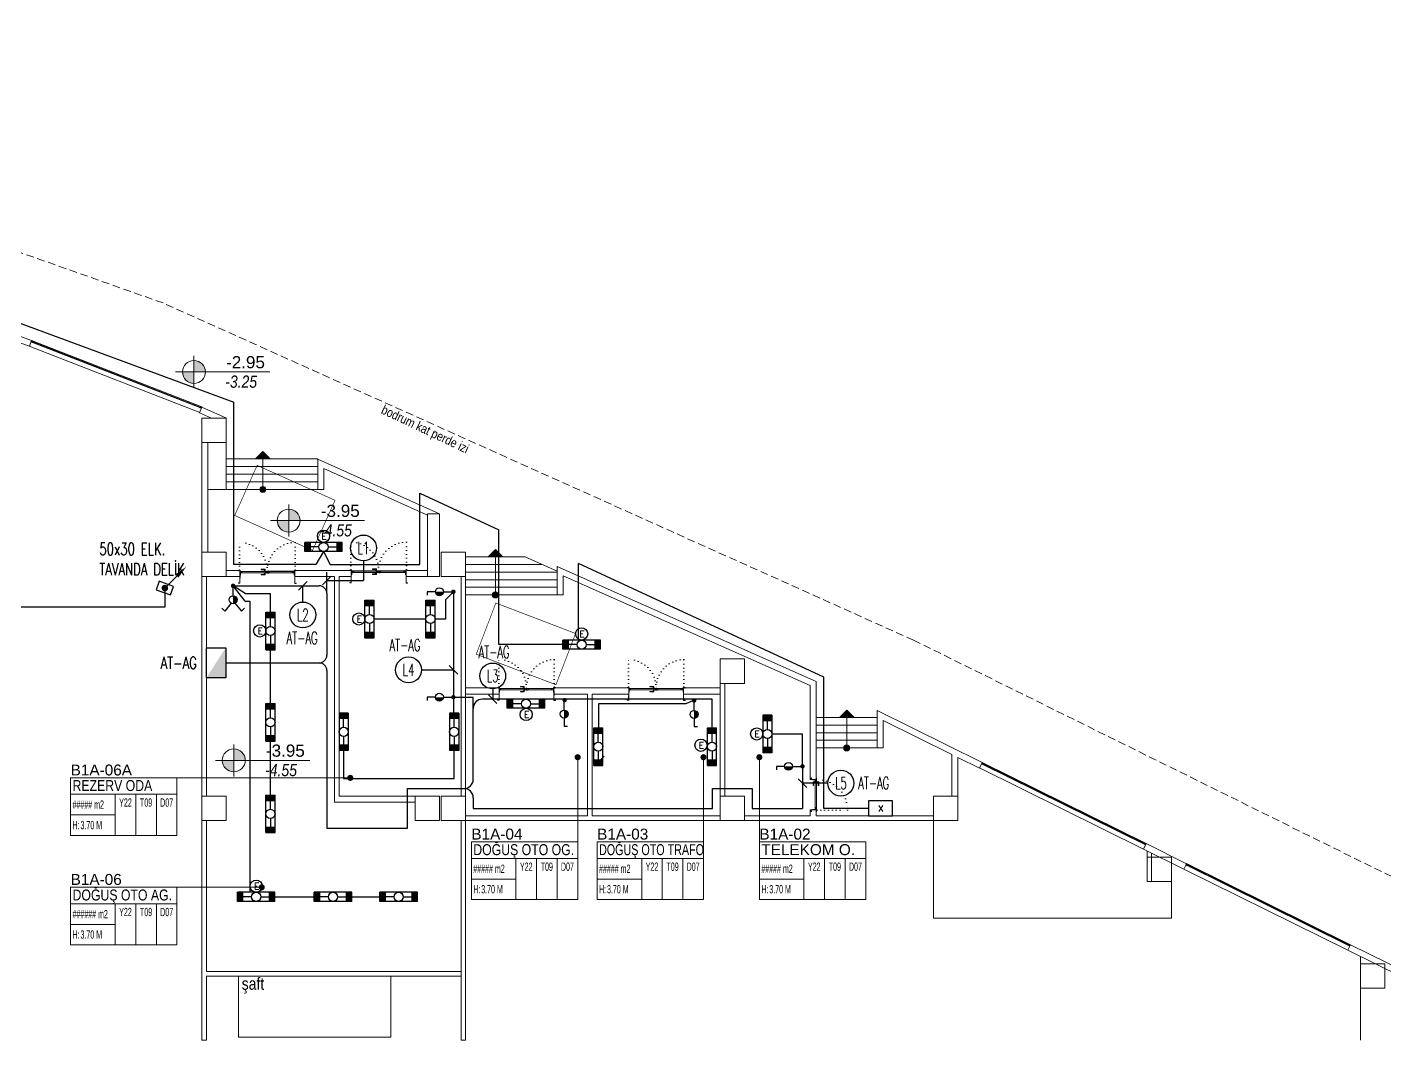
# Model space of a CAD drawing. Header units: metres. Extents: x -13316 to 152404, y -3899 to 30226.
# Drawn here: x 90487 to 94940, y 4401 to 7722 of the extents above; entities that cross this region are included whole.
import ezdxf
from ezdxf.enums import TextEntityAlignment as Align

# ---------------------------------------------------------------- set-up
doc = ezdxf.new("R2010")
doc.units = ezdxf.units.M
doc.header["$LTSCALE"] = 100
doc.header["$MEASUREMENT"] = 0
doc.header["$PDMODE"] = 1
doc.linetypes.add('DOT2', pattern=[0.125, 0, -0.125])
doc.linetypes.add('HIDDEN', pattern=[0.375, 0.25, -0.125])
doc.layers.get('0').update_dxf_attribs({"color": 9, "lineweight": 9})
for name, color, linetype, lineweight in [('00', 9, 'Continuous', 9), ('01', 9, 'Continuous', 9), ('06B', 9, 'Continuous', 9), ('06C', 9, 'Continuous', 9), ('06D', 9, 'Continuous', 9), ('10', 9, 'Continuous', 9), ('11', 9, 'Continuous', 9), ('15', 9, 'Continuous', 9), ('19', 9, 'Continuous', 9), ('20', 9, 'DOT2', 9), ('21', 9, 'Continuous', 9), ('21_mahal200', 9, 'Continuous', 9), ('E-2x36 W SIVAÜSTÜ FLUORESAN ARMATÜR (ETANŞ)', 7, 'Continuous', 30), ('E-ACİL AYDINLATMA KİTİ', 7, 'Continuous', 30), ('E-ANAHTAR (ETANŞ)', 7, 'Continuous', 30), ('E-AYDINLATMA VE PRİZ PANOSU', 7, 'Continuous', 30), ('E-AŞAĞI İNEN HAT', 7, 'Continuous', 30), ('E-E TİPİ HARİCİ ARMATÜR (26W)', 7, 'Continuous', 30), ('E-KABLO', 7, 'Continuous', 30), ('E-KOMÜTATÖR ANAHTAR (ETANŞ)', 7, 'Continuous', 30), ('E-LINYE', 7, 'Continuous', 30)]:
    doc.layers.add(name, color=color, linetype=linetype, lineweight=lineweight)
doc.styles.add('Arial', font='arial.ttf', dxfattribs={"height": 2.5})
doc.styles.add('E-YAZI', font='txttw.shx')
doc.styles.add('MuuM_TEXT-ITALIC', font='ARIALNI.TTF')
doc.styles.add('MuuM_TEXT-STANDART', font='ARIALN.TTF')
doc.dimstyles.new('MuuM_DIM200', dxfattribs={"dimscale": 20, "dimtxt": 2, "dimasz": 1, "dimexe": 1, "dimexo": 1, "dimgap": 1, "dimtad": 1, "dimdec": 1, "dimrnd": 0.5, "dimdsep": 46, "dimtxsty": 'MuuM_TEXT-STANDART', "dimblk": 'ARCHTICK', "dimcen": 0, "dimdle": 0.15, "dimclrd": 256, "dimclre": 256, "dimclrt": 256, "dimadec": 0, "dimazin": 0, "dimtfac": 5, "dimtdec": 1, "dimtix": 1, "dimtmove": 2, "dimatfit": 3, "dimldrblk": 'DOT', "dimfxl": 3, "dimfxlon": 1, "dimtolj": 1, "dimlwd": -1, "dimlwe": -1, "dimarcsym": 0})

# ---------------------------------------------------------------- blocks, each defined once
blk = doc.blocks.new('100_KOMÜTATÖR ANAHTAR (ETANŞ)')
at = {"layer": 'E-KOMÜTATÖR ANAHTAR (ETANŞ)', "color": 4}
for p, q in [((-1.7, 5.22), (-2.33, 4.62)), ((-0.37, 3.56), (-1.7, 5.22)), ((0.37, 3.56), (1.7, 5.22)), ((1.7, 5.22), (2.33, 4.62)), ((0, 2.05), (0, 0))]:
    blk.add_line(p, q, dxfattribs=at)
at = {"layer": 'E-KOMÜTATÖR ANAHTAR (ETANŞ)', "color": 4, "const_width": 0.81}
blk.add_lwpolyline([(0, 3.27, 0.414214), (-0.41, 2.86, 0.414214), (0, 2.46, 0.414214)], format="xyb", dxfattribs=at)
at = {"layer": 'E-KOMÜTATÖR ANAHTAR (ETANŞ)', "color": 4}
blk.add_circle((0, 2.86), 0.81, dxfattribs=at)
blk = doc.blocks.new('100_2x36 W SIVAÜSTÜ FLUORESAN ARMATÜR (ETANŞ)')
at = {"layer": 'E-2x36 W SIVAÜSTÜ FLUORESAN ARMATÜR (ETANŞ)', "color": 4}
for p, q in [((-6.15, 1.5), (6.15, 1.5)), ((-6.15, 1.5), (-6.15, -1.5)), ((-1.5, 0), (-6.15, 0)), ((1.5, 0), (6.15, 0)), ((6.15, 1.5), (6.15, -1.5)), ((-6.15, -1.5), (6.15, -1.5))]:
    blk.add_line(p, q, dxfattribs=at)
blk.add_circle((0, 0), 1.5, dxfattribs=at)
for points in [[(-4.15, 1.5), (-4.15, -1.5), (-6.15, 1.5), (-6.15, -1.5)], [(4.15, 1.5), (4.15, -1.5), (6.15, 1.5), (6.15, -1.5)]]:
    blk.add_solid(points, dxfattribs=at)
blk = doc.blocks.new('100_ACİL AYDINLATMA KİTİ')
at = {"layer": 'E-ACİL AYDINLATMA KİTİ', "color": 3}
blk.add_circle((0, 0), 1.25, dxfattribs=at)
at = {"layer": 'E-ACİL AYDINLATMA KİTİ', "color": 3, "style": 'E-YAZI'}
blk.add_text('E', height=1.34, dxfattribs=at).set_placement((-0.45, -0.69))
blk = doc.blocks.new('100_ANAHTAR (ETANŞ)')
at = {"layer": 'E-ANAHTAR (ETANŞ)', "color": 4}
for p, q in [((0, 5.35), (-0.71, 5.35)), ((0, 3.67), (0, 5.35)), ((0, 2.05), (0, 0))]:
    blk.add_line(p, q, dxfattribs=at)
at = {"layer": 'E-ANAHTAR (ETANŞ)', "color": 4, "const_width": 0.81}
blk.add_lwpolyline([(0, 3.27, 0.414214), (-0.41, 2.86, 0.414214), (0, 2.46, 0.414214)], format="xyb", dxfattribs=at)
at = {"layer": 'E-ANAHTAR (ETANŞ)', "color": 4}
blk.add_circle((0, 2.86), 0.81, dxfattribs=at)
blk = doc.blocks.new('E-E TİPİ HARİCİ ARMATÜR (26W)')
at = {"layer": 'E-E TİPİ HARİCİ ARMATÜR (26W)', "color": 4}
blk.add_lwpolyline([(-17.1, 21.6), (-17.1, 0), (17.1, 0), (17.1, 21.6)], close=True, dxfattribs=at)
at = {"layer": 'E-E TİPİ HARİCİ ARMATÜR (26W)', "color": 7, "style": 'E-YAZI'}
blk.add_text('x', height=12.8, rotation=0, dxfattribs=at).set_placement((-4.4, 6.4))
blk = doc.blocks.new('100_AYDINLATMA VE PRİZ PANOSU')
at = {"layer": 'E-AYDINLATMA VE PRİZ PANOSU', "color": 4}
for p, q in [((-3.07, 3.95), (3.07, 3.95)), ((-3.07, 0), (-3.07, 3.95)), ((3.07, 3.95), (3.07, 0)), ((3.07, 0), (-3.07, 0))]:
    blk.add_line(p, q, dxfattribs=at)
blk.add_solid([(3.07, 0), (-3.07, 0), (-3.07, 3.95)], dxfattribs=at)
blk = doc.blocks.new('100_AŞAĞI İNEN HAT')
at = {"layer": 'E-AŞAĞI İNEN HAT', "color": 3, "linetype": 'Continuous'}
blk.add_line((-2.47, -2.47), (0, 0), dxfattribs=at)
at = {"layer": 'E-AŞAĞI İNEN HAT', "color": 4, "linetype": 'Continuous', "const_width": 0.675}
blk.add_lwpolyline([(-0.34, 0, 1), (0.34, 0, 1)], format="xyb", close=True, dxfattribs=at)
at = {"layer": 'E-AŞAĞI İNEN HAT', "color": 3, "linetype": 'Continuous'}
blk.add_solid([(-2.15, -2.79), (-2.79, -2.15), (-4.38, -4.38)], dxfattribs=at)
blk = doc.blocks.new('p-kolon_80x80')
blk.add_lwpolyline([(-40, -40), (40, -40), (40, 40), (-40, 40)], close=True)
blk = doc.blocks.new('1.Bod.Ara.Sitatik Elk')
at = {"layer": '01'}
blk.add_lwpolyline([(7520, -3030), (7480, -3030), (7480, -2824), (7520, -2824)], close=True, dxfattribs=at)
for p in [(6780, -2550), (6780, -2990), (7565, -2990), (8480, -3340), (6780, -3790), (7480, -3790), (7565, -3790), (8480, -3790), (9180, -3790), (9880, -3990), (10580, -4340)]:
    blk.add_blockref('p-kolon_80x80', p, dxfattribs=at)
blk = doc.blocks.new('_ArchTick')
at = {"color": 0, "linetype": 'ByBlock', "const_width": 0.15}
blk.add_lwpolyline([(-0.5, -0.5), (0.5, 0.5)], dxfattribs=at)
blk = doc.blocks.new('_Dot')
at = {"color": 0, "linetype": 'ByBlock', "lineweight": -2}
blk.add_line((-0.5, 0), (-1, 0), dxfattribs=at)
at = {"color": 0, "linetype": 'ByBlock', "const_width": 0.5}
blk.add_lwpolyline([(-0.25, 0, 1), (0.25, 0, 1)], format="xyb", close=True, dxfattribs=at)
blk = doc.blocks.new('0_roomno2')
blk.add_lwpolyline([(19.38, -10.5), (0, -10.5), (0, 0), (19.38, 0)], close=True)
for points in [[(0, -3), (19.38, -3)], [(8.12, -3), (8.12, -10.5)], [(11.88, -3), (11.88, -10.5)], [(15.62, -3), (15.62, -10.5)], [(0, -6.75), (8.12, -6.75)]]:
    blk.add_lwpolyline(points)
at = {"style": 'MuuM_TEXT-STANDART', "width": 0.6}
blk.add_text('H:', height=1.5, dxfattribs=at).set_placement((0.35, -8.61), align=Align.MIDDLE_LEFT)
at = {"style": 'Arial'}
blk.add_attdef('ODANO', (0, 1.17), '', height=2, dxfattribs=at)
blk.add_attdef('MEKANADI', text='', height=2, dxfattribs=at).set_placement((0.35, -3), align=Align.BOTTOM_LEFT)
at = {"style": 'MuuM_TEXT-STANDART', "width": 0.6}
for tag, p in [('M2', (0.35, -4.88)), ('TEMIZTAVANYUKSEKLIGI', (1.8, -8.61))]:
    blk.add_attdef(tag, text='', height=1.5, dxfattribs=at).set_placement(p, align=Align.MIDDLE_LEFT)
for tag, p in [('YER01', (10, -4.5)), ('TAVAN01', (13.75, -4.5)), ('DUVAR01', (17.5, -4.5)), ('YER02', (10, -6.75)), ('TAVAN02', (13.75, -6.75)), ('DUVAR02', (17.5, -6.75)), ('YER03', (10, -9)), ('TAVAN03', (13.75, -9)), ('DUVAR03', (17.5, -9))]:
    blk.add_attdef(tag, text='', height=1.5, dxfattribs=at).set_placement(p, align=Align.MIDDLE_CENTER)
blk = doc.blocks.new('prf-scr2')
at = {"linetype": 'DOT2', "ltscale": 10}
blk.add_line((0, 0.2), (0, -1.1), dxfattribs=at)
for p, q in [((-0.1, -0.2), (0.1, -0.3)), ((0.1, -0.2), (-0.1, -0.2)), ((0.1, -0.3), (-0.1, -0.3)), ((-0.1, -0.3), (0.1, -0.4)), ((0.1, -0.4), (-0.1, -0.4)), ((0.1, -0.5), (-0.1, -0.4)), ((-0.1, -0.4), (0.1, -0.4)), ((0.1, -0.6), (-0.1, -0.5)), ((-0.1, -0.5), (0.1, -0.5)), ((-0.1, -0.6), (0.1, -0.7)), ((0.1, -0.6), (-0.1, -0.6)), ((-0.1, -0.6), (0.1, -0.6)), ((-0.1, -0.7), (0.1, -0.8)), ((0.1, -0.7), (-0.1, -0.7)), ((-0.1, -0.8), (0.1, -0.8)), ((0.1, -0.8), (-0.1, -0.8)), ((0.1, -0.2), (0, -0.1)), ((0, -0.2), (0.1, -0.2))]:
    blk.add_line(p, q)
blk.add_lwpolyline([(0.2, 0), (-0.2, 0), (-0.2, 0), (-0.1, -0.1), (0.1, -0.1), (0.2, 0), (0.2, 0)], close=True)
for points in [[(0.2, 0), (-0.2, 0)], [(-0.1, -0.1), (-0.1, -0.2), (-0.1, -0.2), (-0.1, -0.2), (-0.1, -0.2), (-0.1, -0.3), (-0.1, -0.3), (-0.1, -0.3), (-0.1, -0.3), (-0.1, -0.4), (-0.1, -0.4), (-0.1, -0.4), (-0.1, -0.4), (-0.1, -0.4), (-0.1, -0.5), (-0.1, -0.5), (-0.1, -0.5), (-0.1, -0.5), (-0.1, -0.5), (-0.1, -0.5), (-0.1, -0.6), (-0.1, -0.6), (-0.1, -0.6), (-0.1, -0.6), (-0.1, -0.6), (-0.1, -0.7), (-0.1, -0.7), (-0.1, -0.7), (-0.1, -0.7), (-0.1, -0.7), (-0.1, -0.8), (-0.1, -0.8), (-0.1, -0.8), (-0.1, -0.8), (0, -0.9), (0, -0.9), (0, -0.9), (0.1, -0.8), (0.1, -0.8), (0.1, -0.7), (0.1, -0.7), (0.1, -0.7), (0.1, -0.7), (0.1, -0.7), (0.1, -0.7), (0.1, -0.6), (0.1, -0.6), (0.1, -0.6), (0.1, -0.6), (0.1, -0.6), (0.1, -0.5), (0.1, -0.5), (0.1, -0.5), (0.1, -0.5), (0.1, -0.4), (0.1, -0.4), (0.1, -0.4), (0.1, -0.4), (0.1, -0.4), (0.1, -0.3), (0.1, -0.3), (0.1, -0.3), (0.1, -0.3), (0.1, -0.3), (0.1, -0.3), (0.1, -0.2), (0.1, -0.2), (0.1, -0.2), (0.1, -0.2), (0.1, -0.2), (0.1, -0.1)]]:
    blk.add_lwpolyline(points)
blk = doc.blocks.new('gr-p-barel kilitli kapı kolu')
at = {"flags": 128}
for points in [[(-0.9, 0.8), (-0.9, 4.9), (-11.7, 4.9), (-11.7, 6.7), (0.9, 6.7), (0.9, 0.8)], [(-0.8, 5), (0.8, 6.6)]]:
    blk.add_lwpolyline(points, dxfattribs=at)
blk.add_lwpolyline([(-2.75, 0), (-2.75, 0.7), (2.75, 0.7), (2.75, 0)])
blk.add_lwpolyline([(-1.3, 0.7), (1.3, 0.7), (1.3, 0.8), (-1.3, 0.8)], close=True)
blk = doc.blocks.new('K2_SAC')
at = {"layer": '06C'}
blk.add_lwpolyline([(-71.5, 60.3, 1), (-71.8, 59.6), (-69.9, 58.9), (-69.6, 59.7), (-71.6, 60.4)], format="xyb", dxfattribs=at)
blk.add_arc((-71.6, 60), 0.5, 34.0049, 287.7447, dxfattribs=at)
at = {"layer": '10'}
for points in [[(-161, 84.1, 0.414214), (-160.8, 83.7), (-159.8, 83.3, 0.414214), (-159.5, 83.5), (-157.4, 89.6, 0.414214), (-157.5, 90, 0.414214), (-157.9, 89.8), (-158.2, 88.9), (-159.2, 89.3), (-156.2, 97.8, 0.414214), (-156.4, 98.1), (-160.6, 99.6, 0.414214), (-160.9, 99.4), (-161.2, 98.5, 0.414214), (-161, 98.2), (-160, 97.8), (-159.9, 98), (-161, 98.4, -0.414214), (-161, 98.5), (-160.7, 99.3, -0.414214), (-160.6, 99.4), (-156.5, 97.9, -0.414214), (-156.4, 97.8), (-159.4, 89.1), (-158.1, 88.7), (-157.7, 89.7, -0.414214), (-157.6, 89.8, -0.414214), (-157.5, 89.6), (-159.6, 83.6, -0.414214), (-159.8, 83.5), (-160.7, 83.9, -0.414214), (-160.8, 84), (-160.5, 84.8), (-160.7, 84.9)], [(-156.5, 98.7), (-155.4, 97.7), (-156.3, 94.9), (-156.2, 94.9), (-155.2, 97.7), (-156.3, 98.8, 14.796002)], [(-174.4, 60.3, 0.414214), (-174.4, 60.2), (-170.2, 58.7, 0.414214), (-170.1, 58.8), (-159.7, 88.3), (-159.5, 88.2), (-169.9, 58.7, -0.414214), (-170.3, 58.6), (-174.4, 60, -0.414214), (-174.6, 60.4), (-174.3, 61.2, -0.414214), (-173.9, 61.4), (-172.9, 61.1), (-173, 60.9), (-174, 61.2, 0.414214), (-174.1, 61.2)], [(4, -2.7, -0.414214), (3.9, -2.7), (-0.3, -1.3, -0.414214), (-0.4, -1.2), (10.4, 29.3), (10.2, 29.4), (-0.6, -1.1, 0.414214), (-0.4, -1.5), (3.8, -2.9, 0.414214), (4.2, -2.7), (4.5, -1.9, 0.414214), (4.3, -1.5), (3.2, -1.1), (3.2, -1.3), (4.2, -1.7, -0.414214), (4.3, -1.8)], [(8.7, 25.2, -0.414214), (8.3, 25), (7.4, 25.4, -0.414214), (7.2, 25.7), (9.3, 31.8, -0.414214), (9.7, 32, -0.414214), (9.9, 31.6), (9.6, 30.7), (10.5, 30.4), (13.5, 38.9, -0.414214), (13.9, 39.1), (18, 37.7, -0.414214), (18.2, 37.3), (17.9, 36.4, -0.414214), (17.5, 36.2), (16.5, 36.6), (16.5, 36.8), (17.6, 36.4, 0.414214), (17.7, 36.5), (18, 37.3, 0.414214), (17.9, 37.5), (13.8, 38.9, 0.414214), (13.7, 38.8), (10.6, 30.2), (9.3, 30.6), (9.7, 31.7, 0.414214), (9.6, 31.8, 0.414214), (9.5, 31.7), (7.4, 25.7, 0.414214), (7.5, 25.5), (8.4, 25.2, 0.414214), (8.5, 25.3), (8.8, 26.1), (9, 26.1)], [(14.3, 39.5), (12.8, 39.3), (11.8, 36.6), (11.6, 36.7), (12.6, 39.5), (14.2, 39.7, -14.796002)]]:
    blk.add_lwpolyline(points, format="xyb", close=True, dxfattribs=at)
for points in [[(-73.8, 64.8), (-74.4, 62.9), (-74.1, 62.8), (-74.5, 61.8), (-157.3, 90.5), (-157, 91.5), (-156.7, 91.4), (-156.1, 93.3), (-156.3, 93.4), (-156.9, 91.8), (-157.2, 91.9), (-157.7, 90.3), (-74.3, 61.4), (-73.8, 63), (-74, 63.1), (-73.5, 64.7)], [(-74.4, 62.9), (-73.8, 64.8), (-73.2, 64.6), (-72.7, 66.1), (-156.1, 95.1), (-156.6, 93.5), (-156.1, 93.3), (-156.7, 91.4), (-156.4, 91.3), (-155.7, 93.5), (-156.2, 93.7), (-155.9, 94.7), (-73, 66), (-73.4, 65), (-74, 65.2), (-74.7, 63), (-74.4, 62.9)], [(-72.2, 64.2), (-72.8, 62.3), (-73.1, 62.4), (-73.4, 61.4), (9.9, 32.5), (10.2, 33.5), (9.9, 33.6), (10.6, 35.5), (10.9, 35.4), (10.3, 33.8), (10.6, 33.7), (10.1, 32.2), (-73.8, 61.3), (-73.3, 62.8), (-73, 62.7), (-72.4, 64.3)], [(-72.8, 62.3), (-72.2, 64.2), (-72.7, 64.4), (-72.2, 66), (11.7, 36.9), (11.2, 35.3), (10.6, 35.5), (9.9, 33.6), (9.7, 33.7), (10.4, 35.9), (11, 35.7), (11.3, 36.7), (-72, 65.6), (-72.3, 64.6), (-71.8, 64.4), (-72.5, 62.2), (-72.8, 62.3)]]:
    blk.add_lwpolyline(points, dxfattribs=at)
for points in [[(-156.7, 90.5), (-152.9, 89.2), (-151.6, 93), (-155.4, 94.3)], [(-156.3, 90.7), (-153.1, 89.6), (-152, 92.8), (-155.2, 93.9)], [(-75, 62.2), (-80.7, 64.1), (-79.3, 67.9), (-73.7, 66)], [(-75.2, 62.6), (-80.3, 64.3), (-79.2, 67.5), (-74.1, 65.8)], [(-75.2, 61), (-73.4, 60.4), (-73.2, 60.9), (-75.6, 61.7), (-75.6, 61.7), (-75.7, 61.2)], [(-71.3, 66.4), (-73.1, 67), (-73.3, 66.5), (-71.5, 65.9), (-70.9, 65.7), (-70.7, 66.2)], [(-72.8, 61.4), (-67.1, 59.5), (-65.8, 63.2), (-71.5, 65.2)], [(-72.4, 61.6), (-67.3, 59.8), (-66.2, 63.1), (-71.3, 64.8)], [(9.4, 32.9), (3.7, 34.9), (5, 38.7), (10.7, 36.7)], [(9.2, 33.3), (4.1, 35.1), (5.2, 38.3), (10.3, 36.5)]]:
    blk.add_lwpolyline(points, close=True, dxfattribs=at)
for centre in [(-156.9, 99.4), (15, 39.8)]:
    blk.add_circle(centre, 0.55, dxfattribs=at)
at = {"layer": '20'}
for p, q in [((-156.9, 99.4), (-127.2, 184.9)), ((15, 39.8), (44.6, 125.3))]:
    blk.add_line(p, q, dxfattribs=at)
at = {"layer": '20', "linetype": 'HIDDEN'}
for points in [[(-156.6, 98), (-157, 96.8), (-158.4, 97.2), (-158, 98.5)], [(-156.5, 98.7), (-157.1, 97), (-158.1, 97.4), (-157.6, 99.1)], [(13.9, 38.9), (13.5, 37.6), (14.9, 37.2), (15.3, 38.4)], [(14.3, 39.5), (13.7, 37.8), (14.8, 37.4), (15.3, 39.1)]]:
    blk.add_lwpolyline(points, dxfattribs=at)
at = {"layer": '20'}
for centre, start, end in [((-156.9, 99.4), 338.4691, 70.8748), ((15, 39.8), 70.8748, 163.2805)]:
    blk.add_arc(centre, 90.5, start, end, dxfattribs=at)
at = {"layer": '06B', "xscale": -1, "rotation": 160.8747897857572}
blk.add_blockref('gr-p-barel kilitli kapı kolu', (-81.9, 64), dxfattribs=at)
at = {"layer": '06B', "rotation": 340.8747897857572}
blk.add_blockref('gr-p-barel kilitli kapı kolu', (-80.2, 68.8), dxfattribs=at)
at = {"layer": '10', "rotation": 70.87478978575723}
for p in [(-156.6, 92.6), (-72.7, 63.5)]:
    blk.add_blockref('prf-scr2', p, dxfattribs=at)
at = {"layer": '10', "xscale": -1, "rotation": 250.8747897857573}
for p in [(-73.8, 63.9), (10.6, 34.6)]:
    blk.add_blockref('prf-scr2', p, dxfattribs=at)
blk = doc.blocks.new('0_elevationtarget-p-bk')
h = blk.add_hatch(color=250)
h.paths.add_polyline_path([(1.88, 0, 0.414214), (0, 1.88), (0, 0)])
h.paths.add_polyline_path([(0, 0), (-1.88, 0, 0.414214), (0, -1.88)])
blk.add_line((0, -2.62), (0, 2.62))
blk.add_lwpolyline([(12.45, 0), (-3, 0)])
blk.add_circle((0, 0), 1.88)
at = {"style": 'Arial'}
blk.add_attdef('BITMISKOT', text='', height=2, dxfattribs=at).set_placement((4.5, 0), align=Align.BOTTOM_LEFT)
at = {"style": 'MuuM_TEXT-ITALIC'}
blk.add_attdef('FINISHINGFLOORLEVEL', text='', height=2, dxfattribs=at).set_placement((4.5, -0.59), align=Align.TOP_LEFT)
blk = doc.blocks.new('K-SAC-01')
at = {"layer": '10'}
for points in [[(-4.6, 16.2, -0.414214), (-4.5, 16.3), (-0.1, 16.3, -0.414214), (0, 16.2), (0, 5.9), (0.2, 5.9), (0.2, 16.2, 0.414214), (-0.1, 16.5), (-4.5, 16.5, 0.414214), (-4.8, 16.2), (-4.8, 15.3, 0.414214), (-4.5, 15), (-3.4, 15), (-3.4, 15.2), (-4.5, 15.2, -0.414214), (-4.6, 15.3)], [(0.2, 10.3, -0.414214), (0.5, 10.6), (1.5, 10.6, -0.414214), (1.8, 10.3), (1.8, 3.9, -0.414214), (1.5, 3.6, -0.414214), (1.2, 3.9), (1.2, 4.8), (0.2, 4.8), (0.2, -1.2, -0.414214), (-0.1, -1.5), (-4.5, -1.5, -0.414214), (-4.8, -1.2), (-4.8, -0.3, -0.414214), (-4.5, 0), (-3.4, 0), (-3.4, -0.2), (-4.5, -0.2, 0.414214), (-4.6, -0.3), (-4.6, -1.2, 0.414214), (-4.5, -1.3), (-0.1, -1.3, 0.414214), (0, -1.2), (0, 5), (1.4, 5), (1.4, 3.9, 0.414214), (1.5, 3.8, 0.414214), (1.6, 3.9), (1.6, 10.3, 0.414214), (1.5, 10.4), (0.5, 10.4, 0.414214), (0.4, 10.3), (0.4, 9.4), (0.2, 9.4)], [(-0.4, -2), (1, -1.4), (1, 1.5), (1.2, 1.5), (1.2, -1.5), (-0.3, -2.2, -14.796002)], [(99.8, 10.3, 0.414214), (99.5, 10.6), (98.5, 10.6, 0.414214), (98.2, 10.3), (98.2, 3.9, 0.414214), (98.5, 3.6, 0.414214), (98.8, 3.9), (98.8, 4.8), (99.8, 4.8), (99.8, -1.2, 0.414214), (100.1, -1.5), (104.5, -1.5, 0.414214), (104.8, -1.2), (104.8, -0.3, 0.414214), (104.5, 0), (103.4, 0), (103.4, -0.2), (104.5, -0.2, -0.414214), (104.6, -0.3), (104.6, -1.2, -0.414214), (104.5, -1.3), (100.1, -1.3, -0.414214), (100, -1.2), (100, 5), (98.6, 5), (98.6, 3.9, -0.414214), (98.5, 3.8, -0.414214), (98.4, 3.9), (98.4, 10.3, -0.414214), (98.5, 10.4), (99.5, 10.4, -0.414214), (99.6, 10.3), (99.6, 9.4), (99.8, 9.4)], [(104.6, 16.2, 0.414214), (104.5, 16.3), (100.1, 16.3, 0.414214), (100, 16.2), (100, 5.9), (99.8, 5.9), (99.8, 16.2, -0.414214), (100.1, 16.5), (104.5, 16.5, -0.414214), (104.8, 16.2), (104.8, 15.3, -0.414214), (104.5, 15), (103.4, 15), (103.4, 15.2), (104.5, 15.2, 0.414214), (104.6, 15.3)]]:
    blk.add_lwpolyline(points, format="xyb", close=True, dxfattribs=at)
for points in [[(98.8, 0.1), (98.8, 2.1), (99.1, 2.1), (99.1, 3.2), (1.5, 3.2), (1.5, 2.1), (1.8, 2.1), (1.8, 0.1), (1.5, 0.1), (1.5, 1.9), (1.2, 1.9), (1.2, 3.5), (99.4, 3.5), (99.4, 1.9), (99.1, 1.9), (99.1, 0.1)], [(98.8, 2.1), (98.8, 0.1), (99.4, 0.1), (99.4, -1.5), (1.2, -1.5), (1.2, 0.1), (1.8, 0.1), (1.8, 2.1), (2.1, 2.1), (2.1, -0.1), (1.5, -0.1), (1.5, -1.2), (99.1, -1.2), (99.1, -0.1), (98.5, -0.1), (98.5, 2.1), (98.8, 2.1)]]:
    blk.add_lwpolyline(points, dxfattribs=at)
for points in [[(2.1, 3), (8.1, 3), (8.1, -1), (2.1, -1)], [(2.4, 2.7), (7.8, 2.7), (7.8, -0.7), (2.4, -0.7)], [(98.5, 3), (92.5, 3), (92.5, -1), (98.5, -1)], [(98.2, 2.7), (92.8, 2.7), (92.8, -0.7), (98.2, -0.7)]]:
    blk.add_lwpolyline(points, close=True, dxfattribs=at)
blk.add_circle((-0.9, -2.5), 0.55, dxfattribs=at)
at = {"layer": '20', "linetype": 'HIDDEN'}
for points in [[(-0.2, -1.3), (-0.2, 0), (-1.7, 0), (-1.7, -1.3)], [(-0.4, -2), (-0.4, -0.2), (-1.5, -0.2), (-1.5, -2)]]:
    blk.add_lwpolyline(points, dxfattribs=at)
at = {"layer": '20'}
blk.add_lwpolyline([(-0.9, -2.5), (-0.9, -102.9)], dxfattribs=at)
blk.add_arc((-0.9, -2.5), 100.4, 270, 1.5131, dxfattribs=at)
at = {"layer": '06B'}
blk.add_blockref('gr-p-barel kilitli kapı kolu', (91.4, 3.5), dxfattribs=at)
at = {"layer": '06B', "xscale": -1, "rotation": 180}
blk.add_blockref('gr-p-barel kilitli kapı kolu', (91.4, -1.5), dxfattribs=at)
at = {"layer": '10', "xscale": -1, "rotation": 90}
blk.add_blockref('prf-scr2', (1.5, 1), dxfattribs=at)
at = {"layer": '10', "rotation": 270}
blk.add_blockref('prf-scr2', (99.1, 1.2), dxfattribs=at)
blk = doc.blocks.new('prf-10x10')
blk.add_lwpolyline([(-5, -5), (5, -5), (5, 5), (-5, 5)], close=True)
at = {"color": 255}
blk.add_solid([(-5, -5), (5, -5), (-5, 5), (5, 5)], dxfattribs=at)
at = {"layer": '10'}
blk.add_point((0, 0), dxfattribs=at)
blk = doc.blocks.new('*U732')
at = {"layer": '06D'}
blk.add_lwpolyline([(-2.5, 600), (2.5, 600), (2.5, 0), (-2.5, 0)], close=True, dxfattribs=at)
at = {"layer": '15'}
blk.add_lwpolyline([(0, 595), (0, 5)], dxfattribs=at)
at = {"layer": '10', "xscale": 0.5, "yscale": 0.5, "rotation": 90}
for p in [(0, 597.5), (0, 2.5)]:
    blk.add_blockref('prf-10x10', p, dxfattribs=at)
blk = doc.blocks.new('1.Bod.Ara.Mimari Elk')
at = {"layer": '19'}
h = blk.add_hatch(color=256, dxfattribs=at)
h.dxf.hatch_style = 1
h.paths.add_polyline_path([(6964, -2644.13), (6916, -2644.13), (6940, -2620.09)])
h = blk.add_hatch(color=256, dxfattribs=at)
h.dxf.hatch_style = 1
edge = h.paths.add_edge_path()
edge.add_arc((6940, -2744.13), 10, 0, 360)
h = blk.add_hatch(color=256, dxfattribs=at)
h.dxf.hatch_style = 1
h.paths.add_polyline_path([(7726.94, -2965), (7678.94, -2965), (7702.94, -2940.96)])
h = blk.add_hatch(color=256, dxfattribs=at)
h.dxf.hatch_style = 1
edge = h.paths.add_edge_path()
edge.add_arc((7702.94, -3090), 10, 0, 360)
h = blk.add_hatch(color=256, dxfattribs=at)
h.dxf.hatch_style = 1
h.paths.add_polyline_path([(8879, -3491.79), (8831, -3491.79), (8855, -3467.75)])
h = blk.add_hatch(color=256, dxfattribs=at)
h.dxf.hatch_style = 1
edge = h.paths.add_edge_path()
edge.add_arc((8855, -3591.79), 10, 0, 360)
blk.add_lwpolyline([(6775, -2950), (6740, -2950)])
at = {"layer": '00'}
for points in [[(6140, -2261.85), (6174.47, -2274.02), (6181.74, -2255.39), (6140, -2240)], [(6771.51, -2510), (6731.96, -2492.25), (6740.15, -2474.01), (6820.36, -2510)], [(6820, -3010), (6865, -3010), (6865, -3030), (6820, -3030)], [(7410, -3030), (7480, -3030), (7480, -3010), (7410, -3010)], [(6740, -3750), (6740, -3030), (6755, -3030), (6755, -3750)], [(7605, -3030), (7605, -3750), (7590, -3750), (7590, -3030)], [(9200, -3750), (9200, -3612.94), (8975, -3501.66), (8975, -3591.79), (8955, -3591.79), (8955, -3469.46), (9299.3, -3639.74), (9290.44, -3657.66), (9220, -3622.83), (9220, -3750)], [(7605, -3830), (7605, -4550), (7590, -4550), (7590, -3830)]]:
    blk.add_lwpolyline(points, close=True, dxfattribs=at)
for points in [[(6740, -2590), (6740, -2950), (6760, -2950), (6760, -2590), (6740, -2590)], [(7520, -2824), (7480, -2824), (7480, -2827.93), (7140, -2675.36), (7140, -2744.13), (7120, -2744.13), (7120, -2644.46), (7520, -2823.96)], [(7440, -3750), (7190, -3750), (7190, -3030), (7230, -3030), (7230, -3010), (7045, -3010), (7045, -3030), (7175, -3030), (7175, -3770), (7440, -3770)], [(7925, -3090), (7905, -3090), (7905, -2996.29), (8755, -3374.17), (8755, -3695)], [(7925, -3090), (7925, -3027.07), (8735, -3387.16), (8735, -3695), (8755, -3695)], [(8440, -3750), (8440, -3380)], [(8455, -3750), (8455, -3380)], [(7605, -3395), (7715, -3395), (7715, -3415), (7605, -3415)], [(8020, -3415), (8140, -3415), (8140, -3395), (7895, -3395), (7895, -3415), (8005, -3415)], [(8005, -3815), (8005, -3415)], [(8020, -3815), (8020, -3415)], [(8440, -3395), (8320, -3395), (8320, -3415), (8440, -3415)], [(7605, -3815), (8005, -3815)], [(8020, -3815), (8440, -3815)], [(8520, -3815), (8735, -3815), (8735, -3795), (8755, -3795), (8755, -3815), (9140, -3815)], [(7375, -4325), (6755, -4325), (6755, -3830), (6740, -3830), (6740, -4550), (6755, -4550), (6755, -4340), (6845, -4340), (6845, -4340), (7375, -4340), (7375, -4340)], [(7605, -3830), (8440, -3830)], [(8520, -3830), (9140, -3830)], [(9828.26, -3923.65), (9961.09, -3989.34), (9969.96, -3971.41), (9837.13, -3905.72), (9828.26, -3923.65)], [(9840, -4030), (9840, -3929.45)], [(9855, -3936.87), (9855, -4030)], [(10498.91, -4255.32), (10678.41, -4344.1), (10687.27, -4326.17), (10507.78, -4237.4), (10498.91, -4255.32)], [(7375, -4325), (7590, -4325)], [(7375, -4340), (7590, -4340)]]:
    blk.add_lwpolyline(points, dxfattribs=at)
at = {"layer": '06D'}
for points in [[(6733.16, -2491.92), (6174.17, -2273.9)], [(6760, -2715), (6760, -2590)], [(9827.98, -3923.5), (9290.15, -3657.52)], [(9920, -3969.02), (9920, -4150), (9140, -4150), (9140, -3830)], [(10498.63, -4255.17), (9960.8, -3989.2)], [(10540, -4275.65), (10540, -4550)]]:
    blk.add_lwpolyline(points, dxfattribs=at)
blk.add_lwpolyline([(6860, -4540), (7360, -4540), (7360, -4340), (6860, -4340)], close=True, dxfattribs=at)
at = {"layer": '11'}
blk.add_lwpolyline([(6820, -2590), (6820, -2744.13), (6760, -2744.13)], dxfattribs=at)
at = {"layer": '19'}
for points in [[(6964, -2644.13), (6916, -2644.13), (6940, -2620.09)], [(7726.94, -2965), (7678.94, -2965), (7702.94, -2940.96)], [(8879, -3491.79), (8831, -3491.79), (8855, -3467.75)]]:
    blk.add_lwpolyline(points, close=True, dxfattribs=at)
at = {"layer": '19', "linetype": 'Continuous'}
for points in [[(6820, -2644.13), (7120, -2644.13)], [(6820, -2669.13), (7120, -2669.13)], [(6940, -2744.13), (6940, -2644.13)], [(6820, -2694.13), (7120, -2694.13)], [(6760, -2744.13), (7120, -2744.13)], [(6820, -2719.13), (7120, -2719.13)], [(7605, -3075), (7605, -2950)], [(7605, -2965), (7800.88, -2965), (7905, -3011.72)], [(7702.94, -3090), (7702.94, -2965)], [(7605, -2990), (7856.59, -2990)], [(7605, -3015), (7905, -3015)], [(7605, -3040), (7905, -3040)], [(7605, -3065), (7905, -3065)], [(7605, -3090), (7905, -3090)], [(8755, -3491.79), (8955, -3491.79)], [(8755, -3516.79), (8955, -3516.79)], [(8855, -3591.79), (8855, -3491.79)], [(8755, -3541.79), (8955, -3541.79)], [(8755, -3566.79), (8955, -3566.79)], [(8755, -3591.79), (8955, -3591.79)]]:
    blk.add_lwpolyline(points, dxfattribs=at)
at = {"layer": '19'}
for centre in [(6940, -2744.13), (7702.94, -3090), (8855, -3591.79)]:
    blk.add_circle(centre, 10, dxfattribs=at)
at = {"layer": '20', "linetype": 'HIDDEN'}
blk.add_lwpolyline([(11767.85, -4685.8), (11421.22, -4460.1), (10945.13, -4163.64), (9074.53, -3238.51), (6612.89, -2132.43), (4752.35, -1474.85), (3821.13, -1227.81)], dxfattribs=at)
at = {"layer": '20', "const_width": 2}
for points in [[(6921.39, -2665.08), (6847.72, -2829.32), (7103.2, -2943.91), (7176.87, -2779.68)], [(7704.31, -3116.47), (7640, -3284.59), (7901.52, -3384.62), (7965.83, -3216.5)]]:
    blk.add_lwpolyline(points, close=True, dxfattribs=at)
for name, p, rotation in [('*U732', (6739.52, -2475.62), 68.69308748352992), ('*U732', (9835.74, -3907.81), 63.6859951057757), ('K-SAC-01', (8755, -3795), 90), ('*U732', (10506.39, -4239.49), 63.6859951057757)]:
    blk.add_blockref(name, p, dxfattribs=dict(rotation=rotation))
at = {"layer": '01'}
for p in [(6780, -2550), (9880, -3990), (10580, -4340)]:
    blk.add_blockref('p-kolon_80x80', p, dxfattribs=at)
at = {"layer": '10', "rotation": 19.12521021339945}
for p in [(7044.82, -3051.28), (7409.82, -3049.98), (7894.82, -3435.22), (8319.82, -3435.22)]:
    blk.add_blockref('K2_SAC', p, dxfattribs=at)
at = {"layer": '21', "xscale": 20, "yscale": 20, "zscale": 20}
for p, values in [((6714.01, -2358.59), {'BITMISKOT': ' -2.95', 'FINISHINGFLOORLEVEL': ' -3.25'}), ((7024.94, -2846.14), {'BITMISKOT': ' -3.95', 'FINISHINGFLOORLEVEL': ' -4.55'}), ((6844.81, -3632.61), {'BITMISKOT': ' -3.95', 'FINISHINGFLOORLEVEL': ' -4.55'})]:
    blk.add_blockref('0_elevationtarget-p-bk', p, dxfattribs=at).add_auto_attribs(values)
at = {"layer": '21_mahal200'}
ref = blk.add_blockref('0_roomno2', (6309.64, -3689.98), dxfattribs=dict(at, xscale=18, yscale=18, zscale=18))
ref.add_attrib('ODANO', 'B1A-06A', (6309.64, -3682.2), dxfattribs={"layer": '0', "height": 36, "style": 'Arial'})
ref.add_attrib('MEKANADI', 'REZERV ODA', dxfattribs={"layer": '0', "height": 36, "style": 'Arial', "width": 0.8}).set_placement((6315.94, -3743.98), align=Align.BOTTOM_LEFT)
ref.add_attrib('M2', '##### m2', dxfattribs={"layer": '0', "height": 27, "style": 'MuuM_TEXT-STANDART', "width": 0.6}).set_placement((6315.94, -3777.73), align=Align.MIDDLE_LEFT)
ref.add_attrib('TEMIZTAVANYUKSEKLIGI', '3.70 M', dxfattribs={"layer": '0', "height": 27, "style": 'MuuM_TEXT-STANDART', "width": 0.6}).set_placement((6342.04, -3844.92), align=Align.MIDDLE_LEFT)
ref.add_attrib('YER01', 'Y22', dxfattribs={"layer": '0', "height": 27, "style": 'MuuM_TEXT-STANDART', "width": 0.6}).set_placement((6489.64, -3770.98), align=Align.MIDDLE_CENTER)
ref.add_attrib('TAVAN01', 'T09', dxfattribs={"layer": '0', "height": 27, "style": 'MuuM_TEXT-STANDART', "width": 0.6}).set_placement((6557.14, -3770.98), align=Align.MIDDLE_CENTER)
ref.add_attrib('DUVAR01', 'D07', dxfattribs={"layer": '0', "height": 27, "style": 'MuuM_TEXT-STANDART', "width": 0.6}).set_placement((6624.64, -3770.98), align=Align.MIDDLE_CENTER)
ref = blk.add_blockref('0_roomno2', (7623.98, -3900.25), dxfattribs=dict(at, xscale=18, yscale=18, zscale=18))
ref.add_attrib('ODANO', 'B1A-04', (7623.98, -3892.47), dxfattribs={"layer": '0', "height": 36, "style": 'Arial'})
ref.add_attrib('MEKANADI', 'DOĞUŞ OTO OG.', dxfattribs={"layer": '0', "height": 36, "style": 'Arial', "width": 0.8}).set_placement((7630.28, -3954.25), align=Align.BOTTOM_LEFT)
ref.add_attrib('M2', '##### m2', dxfattribs={"layer": '0', "height": 27, "style": 'MuuM_TEXT-STANDART', "width": 0.6}).set_placement((7630.28, -3988), align=Align.MIDDLE_LEFT)
ref.add_attrib('TEMIZTAVANYUKSEKLIGI', '3.70 M', dxfattribs={"layer": '0', "height": 27, "style": 'MuuM_TEXT-STANDART', "width": 0.6}).set_placement((7656.38, -4055.19), align=Align.MIDDLE_LEFT)
ref.add_attrib('YER01', 'Y22', dxfattribs={"layer": '0', "height": 27, "style": 'MuuM_TEXT-STANDART', "width": 0.6}).set_placement((7803.98, -3981.25), align=Align.MIDDLE_CENTER)
ref.add_attrib('TAVAN01', 'T09', dxfattribs={"layer": '0', "height": 27, "style": 'MuuM_TEXT-STANDART', "width": 0.6}).set_placement((7871.48, -3981.25), align=Align.MIDDLE_CENTER)
ref.add_attrib('DUVAR01', 'D07', dxfattribs={"layer": '0', "height": 27, "style": 'MuuM_TEXT-STANDART', "width": 0.6}).set_placement((7938.98, -3981.25), align=Align.MIDDLE_CENTER)
ref = blk.add_blockref('0_roomno2', (8036.47, -3900.25), dxfattribs=dict(at, xscale=18, yscale=18, zscale=18))
ref.add_attrib('ODANO', 'B1A-03', (8036.47, -3892.47), dxfattribs={"layer": '0', "height": 36, "style": 'Arial'})
ref.add_attrib('MEKANADI', 'DOĞUŞ OTO TRAFO', dxfattribs={"layer": '0', "height": 36, "style": 'Arial', "width": 0.7}).set_placement((8042.77, -3954.25), align=Align.BOTTOM_LEFT)
ref.add_attrib('M2', '##### m2', dxfattribs={"layer": '0', "height": 27, "style": 'MuuM_TEXT-STANDART', "width": 0.6}).set_placement((8042.77, -3988), align=Align.MIDDLE_LEFT)
ref.add_attrib('TEMIZTAVANYUKSEKLIGI', '3.70 M', dxfattribs={"layer": '0', "height": 27, "style": 'MuuM_TEXT-STANDART', "width": 0.6}).set_placement((8068.87, -4055.19), align=Align.MIDDLE_LEFT)
ref.add_attrib('YER01', 'Y22', dxfattribs={"layer": '0', "height": 27, "style": 'MuuM_TEXT-STANDART', "width": 0.6}).set_placement((8216.47, -3981.25), align=Align.MIDDLE_CENTER)
ref.add_attrib('TAVAN01', 'T09', dxfattribs={"layer": '0', "height": 27, "style": 'MuuM_TEXT-STANDART', "width": 0.6}).set_placement((8283.97, -3981.25), align=Align.MIDDLE_CENTER)
ref.add_attrib('DUVAR01', 'D07', dxfattribs={"layer": '0', "height": 27, "style": 'MuuM_TEXT-STANDART', "width": 0.6}).set_placement((8351.47, -3981.25), align=Align.MIDDLE_CENTER)
ref = blk.add_blockref('0_roomno2', (8568.7, -3900.25), dxfattribs=dict(at, xscale=18, yscale=18, zscale=18))
ref.add_attrib('ODANO', 'B1A-02', (8568.7, -3892.47), dxfattribs={"layer": '0', "height": 36, "style": 'Arial'})
ref.add_attrib('MEKANADI', 'TELEKOM O.', dxfattribs={"layer": '0', "height": 36, "style": 'Arial'}).set_placement((8575, -3954.25), align=Align.BOTTOM_LEFT)
ref.add_attrib('M2', '##### m2', dxfattribs={"layer": '0', "height": 27, "style": 'MuuM_TEXT-STANDART', "width": 0.6}).set_placement((8575, -3988), align=Align.MIDDLE_LEFT)
ref.add_attrib('TEMIZTAVANYUKSEKLIGI', '3.70 M', dxfattribs={"layer": '0', "height": 27, "style": 'MuuM_TEXT-STANDART', "width": 0.6}).set_placement((8601.1, -4055.19), align=Align.MIDDLE_LEFT)
ref.add_attrib('YER01', 'Y22', dxfattribs={"layer": '0', "height": 27, "style": 'MuuM_TEXT-STANDART', "width": 0.6}).set_placement((8748.7, -3981.25), align=Align.MIDDLE_CENTER)
ref.add_attrib('TAVAN01', 'T09', dxfattribs={"layer": '0', "height": 27, "style": 'MuuM_TEXT-STANDART', "width": 0.6}).set_placement((8816.2, -3981.25), align=Align.MIDDLE_CENTER)
ref.add_attrib('DUVAR01', 'D07', dxfattribs={"layer": '0', "height": 27, "style": 'MuuM_TEXT-STANDART', "width": 0.6}).set_placement((8883.7, -3981.25), align=Align.MIDDLE_CENTER)
ref = blk.add_blockref('0_roomno2', (6309.64, -4048.93), dxfattribs=dict(at, xscale=18, yscale=18, zscale=18))
ref.add_attrib('ODANO', 'B1A-06', (6309.64, -4041.15), dxfattribs={"layer": '0', "height": 36, "style": 'Arial'})
ref.add_attrib('MEKANADI', 'DOĞUŞ OTO AG.', dxfattribs={"layer": '0', "height": 36, "style": 'Arial', "width": 0.8}).set_placement((6315.94, -4102.93), align=Align.BOTTOM_LEFT)
ref.add_attrib('M2', '###### m2', dxfattribs={"layer": '0', "height": 27, "style": 'MuuM_TEXT-STANDART', "width": 0.6}).set_placement((6315.94, -4136.68), align=Align.MIDDLE_LEFT)
ref.add_attrib('TEMIZTAVANYUKSEKLIGI', '3.70 M', dxfattribs={"layer": '0', "height": 27, "style": 'MuuM_TEXT-STANDART', "width": 0.6}).set_placement((6342.04, -4203.88), align=Align.MIDDLE_LEFT)
ref.add_attrib('YER01', 'Y22', dxfattribs={"layer": '0', "height": 27, "style": 'MuuM_TEXT-STANDART', "width": 0.6}).set_placement((6489.64, -4129.93), align=Align.MIDDLE_CENTER)
ref.add_attrib('TAVAN01', 'T09', dxfattribs={"layer": '0', "height": 27, "style": 'MuuM_TEXT-STANDART', "width": 0.6}).set_placement((6557.14, -4129.93), align=Align.MIDDLE_CENTER)
ref.add_attrib('DUVAR01', 'D07', dxfattribs={"layer": '0', "height": 27, "style": 'MuuM_TEXT-STANDART', "width": 0.6}).set_placement((6624.64, -4129.93), align=Align.MIDDLE_CENTER)
at = {"layer": '21', "style": 'MuuM_TEXT-STANDART'}
blk.add_text('bodrum kat perde izi', height=30, rotation=334.61633, dxfattribs=at).set_placement((7325.61, -2493.06))
blk.add_text('şaft ', height=40, dxfattribs=at).set_placement((6870.74, -4384.98))
at = {"layer": '21_mahal200'}
for points in [[(7972.73, -3622.23), (7972.73, -3900.25)], [(8385.22, -3622.23), (8385.22, -3900.25)], [(8568.7, -3622.23), (8568.7, -3900.25)], [(7226.88, -3689.98), (6658.39, -3689.98)], [(6936.41, -4048.93), (6658.39, -4048.93)]]:
    blk.add_leader(points, dimstyle='MuuM_DIM200', override={"dimasz": 1, "dimfxl": 10}, dxfattribs=at)

msp = doc.modelspace()

# ---------------------------------------------------------------- linework, layer by layer
at = {"layer": 'E-KABLO', "color": 4}
for p, q in [((89207.72, 7213.49), (91165, 6492.44)), ((91165, 5959.91), (91165, 6492.44)), ((91775, 5959.91), (91775, 6193.7)), ((91775, 6193.7), (92034.05, 6073.59)), ((92034.05, 5697.07), (92034.05, 6073.59)), ((91459.15, 6002.39), (91433.55, 5959.91)), ((91459.15, 6002.39), (91481.44, 5959.91)), ((91433.55, 5959.91), (91165, 5959.91)), ((91481.44, 5959.91), (91775, 5959.91)), ((93100, 5590.66), (92294.9, 5963.51)), ((92294.9, 5712.07), (92294.9, 5963.51)), ((92244.11, 5697.07), (92034.05, 5697.07)), ((93100, 5159.91), (93100, 5590.66)), ((93246.91, 5159.91), (93100, 5159.91))]:
    msp.add_line(p, q, dxfattribs=at)
at = {"layer": 'E-KABLO', "color": 6}
for p, q in [((91470, 5865), (91470, 5935)), ((91162.5, 5890), (91445, 5890)), ((91202.5, 5865), (91162.5, 5890)), ((91202.5, 5840), (91162.5, 5890)), ((91202.5, 5865), (91285, 5865)), ((91202.5, 5840), (91217.5, 5840)), ((91217.5, 5840), (91217.5, 4885)), ((91285, 5803.38), (91285, 5865)), ((91860, 5845.52), (91885, 5870.52)), ((91860, 5781.1), (91860, 5845.52)), ((91885, 5870.52), (91885, 5524.59)), ((91625, 5781.1), (91795, 5781.1)), ((91825, 5781.1), (91860, 5781.1)), ((91285, 5503.38), (91285, 5680.38)), ((91885, 5524.59), (91885, 5472.6)), ((91885, 5524.59), (91950, 5524.59)), ((91950, 5487.93), (91950, 5524.59)), ((92733.46, 5517.93), (91980, 5517.93)), ((92360.94, 5502.74), (92360.94, 5416.86)), ((92647.2, 5502.74), (92360.94, 5502.74)), ((92670.97, 5513.83), (92647.2, 5502.74)), ((92733.46, 5420.4), (92733.46, 5517.93)), ((92929.84, 5404.02), (93030, 5404.02)), ((93030, 5297.78), (93030, 5404.02)), ((91285, 5203.38), (91285, 5380.38)), ((91525, 5349.6), (91525, 5258.45)), ((91887.4, 5258.45), (91887.4, 5349.6)), ((91525, 5258.45), (91887.4, 5258.45)), ((93030, 5297.78), (93030, 5160)), ((92735, 5160), (92735, 5225)), ((92735, 5225), (92865, 5225)), ((92865, 5225), (92865, 5160)), ((91950, 5195), (91950, 5160)), ((91950, 5160), (92334.89, 5160)), ((92334.89, 5160), (92735, 5160)), ((92865, 5160), (93030, 5160)), ((91299.65, 4870), (91428.76, 4870)), ((91554.61, 4870), (91643.97, 4870))]:
    msp.add_line(p, q, dxfattribs=at)
at = {"layer": 'E-KABLO', "color": 5}
for p, q in [((90938.75, 5882.5), (90938.75, 5820)), ((91470, 5865), (91470, 5662.25)), ((90938.75, 5820), (90326.25, 5820)), ((91138.17, 5637.25), (91445, 5637.25)), ((91470, 5612.25), (91470, 5095)), ((91950, 5255), (91950, 5487.93)), ((91735, 5225), (91920, 5225)), ((91735, 5095), (91735, 5225)), ((91470, 5095), (91735, 5095))]:
    msp.add_line(p, q, dxfattribs=at)
at = {"layer": 'E-KABLO', "color": 2, "linetype": 'Continuous', "ltscale": 0.75}
msp.add_lwpolyline([(90910.11, 5877.03), (90957.05, 5859.81), (90967.39, 5887.97), (90920.45, 5905.19)], close=True, dxfattribs=at)
at = {"layer": 'E-KABLO', "color": 4, "linetype": 'Continuous', "const_width": 7.2}
for points in [[(91162.5, 5886.4, 1), (91162.5, 5893.6, 1)], [(91888.6, 5870.52, 1), (91881.4, 5870.52, 1)], [(91885, 5528.19, 1), (91885, 5520.99, 1)], [(92249.91, 5518.62, 1), (92249.91, 5511.42, 1)], [(92674.57, 5517.43, 1), (92674.57, 5510.23, 1)], [(93033.6, 5297.78, 1), (93026.4, 5297.78, 1)]]:
    msp.add_lwpolyline(points, format="xyb", close=True, dxfattribs=at)
at = {"layer": 'E-KABLO', "color": 6}
for centre, radius, start, end in [((91445, 5865), 25, 0, 90), ((91980, 5487.93), 30, 90, 180), ((91920, 5195), 30, 360, 90)]:
    msp.add_arc(centre, radius, start, end, dxfattribs=at)
at = {"layer": 'E-KABLO', "color": 5}
for centre, radius, start, end in [((91445, 5662.25), 25, 270, 0), ((91445, 5612.25), 25, 0, 90), ((91920, 5255), 30, 270, 0)]:
    msp.add_arc(centre, radius, start, end, dxfattribs=at)
at = {"layer": 'E-LINYE', "color": 7, "linetype": 'Continuous'}
for p, q in [((91589.99, 5971.53), (91589.99, 5907.08)), ((91377.08, 5875.86), (91405.37, 5904.14)), ((91391.22, 5836.8), (91391.22, 5890)), ((91484.14, 5921.22), (91455.86, 5892.94)), ((91470, 5907.08), (91589.99, 5907.08)), ((91780.36, 5614.22), (91885, 5614.22)), ((91870.86, 5628.36), (91899.14, 5600.08)), ((91999.78, 5532.07), (92028.06, 5503.78)), ((92013.92, 5551.85), (92013.92, 5517.93)), ((92350.75, 5303.16), (92379.03, 5331.44)), ((93044.14, 5228.58), (93015.86, 5256.87)), ((93113.51, 5242.72), (93030, 5242.72))]:
    msp.add_line(p, q, dxfattribs=at)
for centre in [(91589.99, 6013.97), (91391.22, 5794.36), (91737.92, 5614.22), (92013.92, 5594.29), (93155.95, 5242.72)]:
    msp.add_circle(centre, 42.44, dxfattribs=at)

# ---------------------------------------------------------------- block references
for name in ['1.Bod.Ara.Mimari Elk', '1.Bod.Ara.Sitatik Elk']:
    msp.add_blockref(name, (84320, 8950))
at = {"layer": 'E-2x36 W SIVAÜSTÜ FLUORESAN ARMATÜR (ETANŞ)', "xscale": 10, "yscale": 10, "zscale": 10}
for p, rotation in [((91459.15, 6017.39), 180), ((91610, 5781.1), 90.00000000000058), ((91810, 5781.1), 90.00000000000058), ((91285, 5741.88), 90.00000000000058), ((92305.61, 5697.07), 180), ((91285, 5441.88), 90.00000000000058), ((92123.29, 5503.19), 180.0000000000004), ((91525, 5411.1), 270.0000000000005), ((91887.4, 5411.1), 270.0000000000005), ((92914.84, 5404.02), 270.0000000000006), ((92360.34, 5362.37), 90.00000000000058), ((92733.46, 5362.37), 90.00000000000058), ((91285, 5141.88), 90.00000000000058), ((91238.15, 4870), 180.0000000000006), ((91490.26, 4870), 180.0000000000006), ((91705.47, 4870), 180.0000000000006)]:
    msp.add_blockref('100_2x36 W SIVAÜSTÜ FLUORESAN ARMATÜR (ETANŞ)', p, dxfattribs=dict(at, rotation=rotation))
at = {"layer": 'E-ACİL AYDINLATMA KİTİ', "xscale": 16, "yscale": 16, "zscale": 16}
for p in [(91459.15, 6052.41), (91574.86, 5781.06), (91249.98, 5741.88), (92305.61, 5732.09), (92123.61, 5468.18), (92879.83, 5404.02), (92697.05, 5366.98), (91238.15, 4905.02)]:
    msp.add_blockref('100_ACİL AYDINLATMA KİTİ', p, dxfattribs=at)
at = {"layer": 'E-ANAHTAR (ETANŞ)', "xscale": 16, "yscale": 16, "zscale": 16}
for p, rotation in [((91885, 5870.52), 89.99999999999999), ((91885, 5524.59), 89.99999999999999), ((92248.27, 5515.02), 180), ((92674.57, 5513.83), 180), ((93030, 5297.78), 90)]:
    msp.add_blockref('100_ANAHTAR (ETANŞ)', p, dxfattribs=dict(at, rotation=rotation))
at = {"layer": 'E-AYDINLATMA VE PRİZ PANOSU', "xscale": 15.99999999999999, "yscale": 15.99999999999999, "zscale": 15.99999999999999, "rotation": 89.99999999999818}
msp.add_blockref('100_AYDINLATMA VE PRİZ PANOSU', (91138.17, 5637.25), dxfattribs=at)
at = {"layer": 'E-AŞAĞI İNEN HAT', "xscale": 16, "yscale": 16, "zscale": 16, "rotation": 180}
msp.add_blockref('100_AŞAĞI İNEN HAT', (90938.75, 5882.5), dxfattribs=at)
at = {"layer": 'E-E TİPİ HARİCİ ARMATÜR (26W)', "color": 6, "xscale": 2.304, "yscale": 2.304, "zscale": 2.304}
msp.add_blockref('E-E TİPİ HARİCİ ARMATÜR (26W)', (93286.27, 5135), dxfattribs=at)
at = {"layer": 'E-KOMÜTATÖR ANAHTAR (ETANŞ)', "xscale": 16, "yscale": 16, "zscale": 16, "rotation": 180}
msp.add_blockref('100_KOMÜTATÖR ANAHTAR (ETANŞ)', (91162.5, 5890), dxfattribs=at)

# ---------------------------------------------------------------- texts
at = {"layer": 'E-AYDINLATMA VE PRİZ PANOSU', "color": 4, "style": 'E-YAZI', "width": 0.7}
msp.add_text('AT-AG', height=40, dxfattribs=at).set_placement((90924.79, 5617.18))
at = {"layer": 'E-KABLO', "color": 3, "linetype": 'Continuous', "style": 'E-YAZI', "width": 0.7}
for s, p in [('50x30 ELK.', (90723.96, 5990.77)), ('TAVANDA DELİK', (90723.96, 5924.44))]:
    msp.add_text(s, height=40, dxfattribs=at).set_placement(p)
at = {"layer": 'E-LINYE', "color": 3, "linetype": 'Continuous', "style": 'E-YAZI', "width": 0.6}
for s, p in [('L1', (91589.99, 6013.97)), ('L2', (91391.22, 5794.36)), ('AT-AG', (91388.86, 5719.03)), ('AT-AG', (91726.39, 5695.46)), ('AT-AG', (92018.39, 5672.68)), ('L4', (91737.92, 5614.22)), ('L3', (92013.92, 5594.29)), ('L5', (93155.95, 5242.72)), ('AT-AG', (93263.6, 5242.9))]:
    msp.add_text(s, height=40, dxfattribs=at).set_placement(p, align=Align.MIDDLE_CENTER)

doc.saveas('drawing.dxf')
